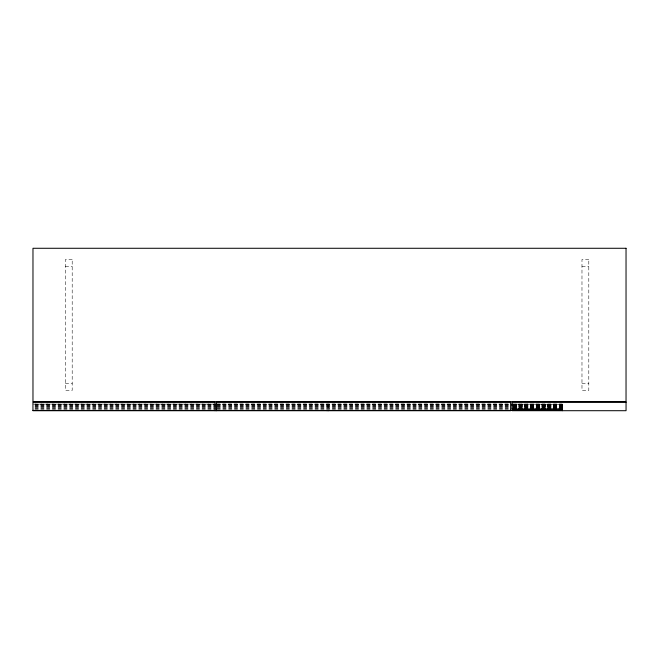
<?xml version="1.0" encoding="UTF-8"?>
<svg xmlns="http://www.w3.org/2000/svg" width="659" height="659" viewBox="0 0 659 659"><rect width="100%" height="100%" fill="white"/><g stroke="black" fill="none" stroke-linecap="round" stroke-linejoin="round"><path stroke-width="0.49" stroke-dasharray="3.29 2.47" d="M65.373 266.343L72.193 266.343M581.979 266.343L588.8 266.343M65.373 383.629L72.193 383.629M581.979 383.629L588.8 383.629M35.009 404.033L216.028 404.033M217.058 404.033L509.572 404.033M513.139 404.058L562.292 404.033L562.292 409.47M32.975 404.107L216.028 404.107M216.473 404.107L510.601 404.107M562.292 404.165L513.139 404.132L562.292 404.255M35.009 404.321L216.028 404.321M217.058 404.321L510.601 404.321M513.139 404.428L562.292 404.371M513.139 404.593L562.292 404.535M35.009 404.659L216.028 404.659M217.058 404.659L510.601 404.659M513.139 404.783L562.292 404.758M513.139 404.988L562.292 405.038M35.009 405.096L216.028 405.096M217.058 405.096L510.601 405.096M513.139 405.227L562.292 405.334M35.009 405.606L216.028 405.606M217.058 405.606L510.601 405.606M513.139 405.483L562.292 405.483M513.139 405.623L562.292 405.623M513.139 405.771L562.292 405.771M513.139 405.936L562.292 405.911M513.139 406.076L562.292 406.076M35.009 406.183L216.028 406.183M217.058 406.183L510.601 406.183M513.139 406.216L562.292 406.199M513.139 406.389L562.292 406.389M513.139 406.504L562.292 406.496M35.009 406.792L216.028 406.792M217.058 406.792L510.601 406.792M513.139 406.792L562.292 406.71M513.139 407.031L562.292 407.081M513.139 407.344L562.292 407.369M35.009 407.427L216.028 407.427M217.058 407.427L510.601 407.427M513.139 407.649L562.292 407.649M513.139 407.946L562.292 407.929M35.009 408.053L216.028 408.053M217.058 408.053L510.601 408.053M562.292 408.481L513.139 408.72M35.009 408.654L216.028 408.654M217.058 408.654L510.601 408.654M513.139 408.877L562.292 408.877M513.139 408.942L562.292 409.058L513.139 409.14M35.009 409.264L216.028 409.255M217.058 409.255L509.572 409.247M513.139 409.157L562.292 409.206M328.536 404.033L328.536 409.774M327.111 404.033L327.111 409.774M72.193 259.522L65.373 259.522L65.373 390.449L72.193 390.449L72.193 259.522M588.8 259.522L581.979 259.522L581.979 390.449L588.8 390.449L588.8 259.522M562.292 408.193L513.139 408.193L562.292 408.218M562.292 409.305L513.139 409.305L562.292 409.338"/><path stroke-width="0.99" d="M512.117 408.465L512.117 407.929M512.117 406.076L512.117 404.206M512.117 404.173L512.117 404.75M562.292 410.524L512.117 410.475L562.292 410.425L512.117 410.318L532.596 410.227M522.356 410.227L512.117 410.244L562.292 410.31L512.117 410.318L543.856 410.227M512.117 410.318L562.292 410.252M32.95 410.425L510.634 410.425M562.292 410.178L562.292 410.705M328.536 410.211L328.536 410.722M327.111 410.211L327.111 410.722M216.473 410.722L216.473 402.196L510.634 402.196L510.601 410.722L32.95 410.722L32.95 402.196L215.048 402.196L215.048 410.722M626.034 248.278L32.975 248.278L32.975 401.743L626.034 401.743L626.034 248.278M626.025 402.179L512.101 402.179L512.101 410.705L626.05 410.705L626.05 402.179"/></g></svg>
